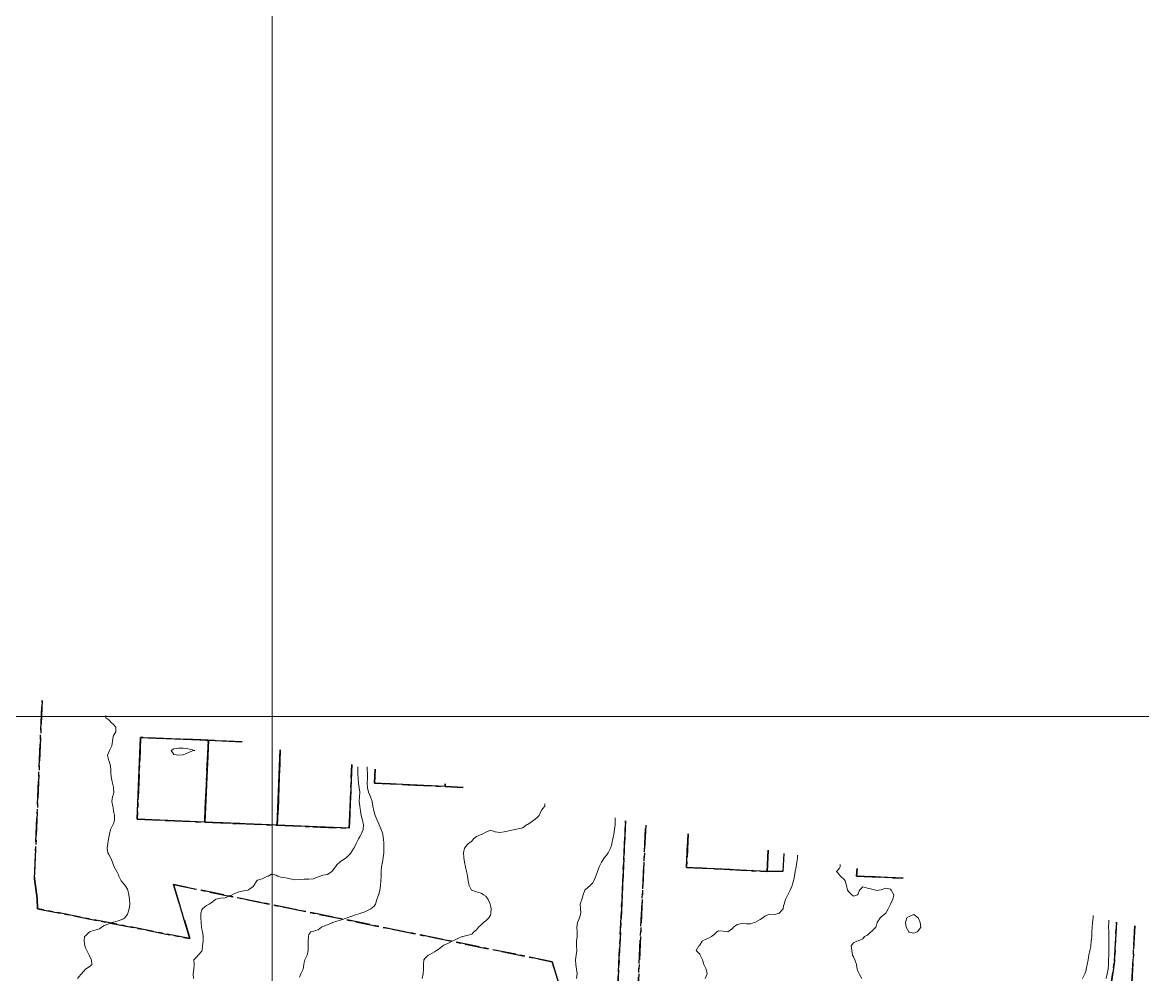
# Model space of a CAD drawing. Header units: centimetres. Extents: x 0 to 642158, y -847 to 649707.
# Drawn here: x 617540 to 617660.3, y 621559.7 to 621662 of the extents above; entities that cross this region are included whole.
import ezdxf

# ---------------------------------------------------------------- set-up
doc = ezdxf.new("R2010")
doc.units = ezdxf.units.CM
doc.header["$MEASUREMENT"] = 0
doc.linetypes.add('CENTERX2', pattern=[4, 2.5, -0.5, 0.5, -0.5])
doc.layers.add('MEV_grille', color=254, linetype='Continuous', lineweight=9)
doc.layers.add('WAL_topographie 0.5', color=253, linetype='Continuous', lineweight=20)
doc.layers.add('SPW_batiments', color=7, linetype='Continuous')
doc.layers.add('SPW_parcellaire cadastral', color=7, linetype='CENTERX2', lineweight=25, true_color=0xff0542)

# ---------------------------------------------------------------- blocks, each defined once
blk = doc.blocks.new('*U114')
at = {"layer": 'MEV_grille', "transparency": 33554687}
blk.add_lwpolyline([(-1338.46, 0), (1338.46, 0)], dxfattribs=at)
blk = doc.blocks.new('*U115')
at = {"layer": 'MEV_grille', "color": 0, "linetype": 'ByBlock', "lineweight": -2, "transparency": 16777216}
blk.add_blockref('*U114', (0, -800), dxfattribs=at)
blk = doc.blocks.new('*U112')
at = {"layer": 'MEV_grille', "transparency": 33554687}
blk.add_lwpolyline([(0, 1825.48), (0, -1825.48)], dxfattribs=at)
blk = doc.blocks.new('*U113')
at = {"layer": 'MEV_grille', "color": 0, "linetype": 'ByBlock', "lineweight": -2, "transparency": 16777216}
blk.add_blockref('*U112', (2200, 0), dxfattribs=at)

msp = doc.modelspace()

# ---------------------------------------------------------------- linework, layer by layer
at = {"layer": 'SPW_batiments'}
for points in [[(617559.96, 621584.84), (617559.59, 621576.04), (617552.32, 621576.35), (617552.68, 621585.15), (617559.96, 621584.84)], [(617567.68, 621583.83), (617567.34, 621575.71), (617559.59, 621576.04), (617559.96, 621584.84), (617563.57, 621584.68)], [(617575.37, 621582.25), (617575.08, 621575.39), (617567.34, 621575.71), (617567.68, 621583.83)], [(617585.39, 621580.18), (617585.38, 621579.87), (617577.82, 621580.24), (617577.89, 621581.73)], [(617587.31, 621579.78), (617585.38, 621579.87), (617585.39, 621580.18)], [(617620.08, 621573.02), (617619.97, 621570.76), (617611.32, 621571.19), (617611.5, 621574.79)], [(617621.77, 621572.67), (617621.67, 621570.74), (617619.97, 621570.76), (617620.08, 621573.02)], [(617634.6, 621570.02), (617629.6, 621570.26), (617629.64, 621571.05)]]:
    msp.add_lwpolyline(points, dxfattribs=at)
at = {"layer": 'SPW_parcellaire cadastral'}
for points in [[(617604.78, 621576.18), (617603.83, 621555.97), (617603.25, 621554.9), (617602.08, 621554.49), (617598.66, 621555.15), (617596.9, 621561.05), (617556.2, 621569.33), (617557.98, 621563.53), (617541.58, 621566.75), (617541.55, 621567.86), (617541.26, 621569.95), (617542.09, 621589.12)], [(617542.09, 621589.12), (617541.26, 621569.95), (617541.55, 621567.86), (617541.58, 621566.75), (617557.98, 621563.53), (617556.2, 621569.33), (617596.9, 621561.05), (617598.66, 621555.15), (617602.08, 621554.49), (617603.25, 621554.9), (617603.83, 621555.97), (617604.78, 621576.18)], [(617563.58, 621584.68), (617559.96, 621584.84), (617552.68, 621585.15), (617552.32, 621576.35), (617555.58, 621576.21), (617559.59, 621576.04), (617563.19, 621575.89), (617567.34, 621575.71)], [(617559.59, 621576.04), (617555.58, 621576.21), (617552.32, 621576.35), (617552.68, 621585.15), (617559.96, 621584.84), (617559.62, 621577.56), (617559.59, 621576.04)], [(617567.34, 621575.71), (617563.19, 621575.89), (617559.59, 621576.04), (617559.62, 621577.56), (617559.96, 621584.84), (617563.58, 621584.68)], [(617567.34, 621575.71), (617567.43, 621577.19), (617567.68, 621583.83)], [(617567.68, 621583.83), (617567.43, 621577.19), (617567.34, 621575.71)], [(617567.34, 621575.71), (617571.18, 621575.55), (617575.08, 621575.39), (617575.14, 621576.82), (617575.37, 621582.25)], [(617575.37, 621582.25), (617575.14, 621576.82), (617575.08, 621575.39), (617571.18, 621575.55), (617567.34, 621575.71)], [(617577.89, 621581.73), (617577.82, 621580.24), (617581.4, 621580.06), (617585.38, 621579.87), (617587.32, 621579.78)], [(617585.39, 621580.18), (617585.38, 621579.87), (617581.4, 621580.06), (617577.82, 621580.24), (617577.89, 621581.73)], [(617587.32, 621579.78), (617585.38, 621579.87), (617585.39, 621580.18)], [(617606.94, 621575.73), (617606.05, 621556.88), (617606.07, 621554.87), (617606.8, 621553.6), (617614.34, 621551.98), (617612.55, 621557.87), (617627.38, 621554.87), (617629.44, 621548.8), (617631.42, 621548.07), (617633.87, 621546.7), (617635.27, 621545.47), (617636.58, 621543.93), (617637.39, 621543.56), (617638.78, 621543.76), (617645.38, 621547.02), (617651.4, 621550.72), (617654, 621552.95), (617655.61, 621555), (617656.77, 621557.42), (617657.31, 621561.1), (617657.51, 621565.29)], [(617657.51, 621565.29), (617657.31, 621561.1), (617656.77, 621557.42), (617655.61, 621555), (617654, 621552.95), (617651.4, 621550.72), (617645.38, 621547.02), (617638.78, 621543.76), (617637.39, 621543.56), (617636.58, 621543.93), (617635.27, 621545.47), (617633.87, 621546.7), (617631.42, 621548.07), (617629.44, 621548.8), (617627.38, 621554.87), (617612.55, 621557.87), (617614.34, 621551.98), (617606.8, 621553.6), (617606.07, 621554.87), (617606.05, 621556.88), (617606.94, 621575.73)], [(617611.5, 621574.79), (617611.32, 621571.19), (617620, 621570.74), (617620.1, 621573.02)], [(617620.1, 621573.02), (617620, 621570.74), (617611.32, 621571.19), (617611.5, 621574.79)], [(617629.64, 621571.05), (617629.6, 621570.26), (617633.44, 621570.08), (617634.61, 621570.02)], [(617634.61, 621570.02), (617633.44, 621570.08), (617629.6, 621570.26), (617629.64, 621571.05)], [(617659.48, 621564.89), (617659.18, 621558.82), (617658.4, 621555.76), (617656.85, 621553.02), (617654.84, 621550.82), (617649.45, 621546.81), (617642.95, 621543.69), (617640.26, 621542.07), (617639.09, 621538.74), (617639.58, 621536.41), (617639.18, 621529.07), (617639.77, 621526.34), (617628.55, 621528.66), (617630.95, 621532.1), (617631.39, 621533.56), (617631.46, 621535.62), (617630.83, 621537.68), (617629.34, 621539.68), (617627.82, 621540.7), (617544.19, 621557.9), (617542.4, 621557.48), (617541.59, 621556.73), (617540.88, 621554.94), (617540.14, 621546.79)], [(617725.51, 621508.57), (617639.77, 621526.34), (617639.18, 621529.07), (617639.58, 621536.41), (617639.09, 621538.74), (617640.26, 621542.07), (617642.95, 621543.69), (617649.45, 621546.81), (617654.84, 621550.82), (617656.85, 621553.02), (617658.4, 621555.76), (617659.18, 621558.82), (617659.48, 621564.89)]]:
    msp.add_lwpolyline(points, dxfattribs=at)
at = {"layer": 'WAL_topographie 0.5'}
for points in [[(617548.94, 621587.5), (617548.94, 621587.25), (617549.25, 621587.03), (617549.52, 621586.75), (617549.75, 621586.55), (617550.02, 621586.25), (617550, 621585.75), (617549.75, 621585.34), (617549.72, 621585.25), (617549.66, 621584.75), (617549.59, 621584.25), (617549.32, 621583.75), (617549.25, 621583.57), (617549.12, 621583.25), (617549.21, 621582.75), (617549.25, 621582.66), (617549.42, 621582.25), (617549.47, 621581.75), (617549.47, 621581.25), (617549.53, 621580.75), (617549.64, 621580.25), (617549.75, 621579.81), (617549.76, 621579.75), (617549.79, 621579.25), (617549.75, 621579.07), (617549.65, 621578.75), (617549.6, 621578.25), (617549.69, 621577.75), (617549.75, 621577.32), (617549.77, 621577.25), (617549.87, 621576.75), (617549.88, 621576.25), (617549.75, 621575.89), (617549.69, 621575.75), (617549.43, 621575.25), (617549.32, 621574.75), (617549.25, 621574.42), (617549.21, 621574.25), (617549.15, 621573.75), (617549.09, 621573.25), (617549.17, 621572.75), (617549.25, 621572.58), (617549.44, 621572.25), (617549.64, 621571.75), (617549.75, 621571.42), (617549.83, 621571.25), (617550.12, 621570.75), (617550.25, 621570.46), (617550.35, 621570.25), (617550.57, 621569.75), (617550.75, 621569.54), (617551.01, 621569.25), (617551.25, 621568.86), (617551.31, 621568.75), (617551.41, 621568.25), (617551.48, 621567.75), (617551.51, 621567.25), (617551.46, 621566.75), (617551.31, 621566.25), (617551.25, 621566.16), (617550.97, 621565.75), (617550.75, 621565.64), (617550.25, 621565.45), (617549.75, 621565.3), (617549.59, 621565.25), (617549.25, 621565.13), (617548.75, 621564.94), (617548.48, 621564.75), (617548.25, 621564.6), (617547.75, 621564.45), (617547.25, 621564.3), (617547.17, 621564.25), (617546.75, 621563.85), (617546.65, 621563.75), (617546.62, 621563.25), (617546.67, 621562.75), (617546.75, 621562.56), (617546.88, 621562.25), (617547.13, 621561.75), (617547.25, 621561.51), (617547.4, 621561.25), (617547.42, 621560.75), (617547.25, 621560.56), (617546.75, 621560.25), (617546.75, 621560.25), (617546.33, 621559.75), (617546.25, 621559.67), (617545.91, 621559.25)], [(617556.75, 621583.25), (617556.75, 621583.25), (617556.75, 621583.25), (617556.25, 621583.31), (617555.94, 621583.75), (617556.25, 621583.92), (617556.75, 621584), (617557.25, 621584.01), (617557.75, 621583.92), (617558.25, 621583.8), (617558.5, 621583.75), (617558.25, 621583.71), (617557.75, 621583.5), (617557.25, 621583.29), (617556.75, 621583.25)], [(617576.02, 621582), (617576.02, 621581.75), (617576, 621581.25), (617576.03, 621580.75), (617576.09, 621580.25), (617576.17, 621579.75), (617576.23, 621579.25), (617576.2, 621578.75), (617576.16, 621578.25), (617576.21, 621577.75), (617576.25, 621577.48), (617576.29, 621577.25), (617576.38, 621576.75), (617576.51, 621576.25), (617576.63, 621575.75), (617576.6, 621575.25), (617576.38, 621574.75), (617576.25, 621574.53), (617576.09, 621574.25), (617575.83, 621573.75), (617575.75, 621573.59), (617575.57, 621573.25), (617575.27, 621572.75), (617575.25, 621572.72), (617574.8, 621572.25), (617574.75, 621572.2), (617574.25, 621571.88), (617574.06, 621571.75), (617573.75, 621571.45), (617573.6, 621571.25), (617573.25, 621570.78), (617573.22, 621570.75), (617572.75, 621570.42), (617572.25, 621570.36), (617571.98, 621570.25), (617571.75, 621570.16), (617571.25, 621569.94), (617570.75, 621569.91), (617570.25, 621569.92), (617569.75, 621569.88), (617569.25, 621569.86), (617568.75, 621569.95), (617568.25, 621570.06), (617567.75, 621570.15), (617567.42, 621570.25), (617567.25, 621570.34), (617566.75, 621570.44), (617566.39, 621570.25), (617566.25, 621570.2), (617565.75, 621569.95), (617565.25, 621569.8), (617565.16, 621569.75), (617564.84, 621569.25), (617564.75, 621569.15), (617564.25, 621568.76), (617564.21, 621568.75), (617563.75, 621568.66), (617563.25, 621568.56), (617562.75, 621568.37), (617562.52, 621568.25), (617562.25, 621568.12), (617561.75, 621567.93), (617561.25, 621567.88), (617560.75, 621567.77), (617560.72, 621567.75), (617560.25, 621567.39), (617560.03, 621567.25), (617559.75, 621567.08), (617559.33, 621566.75), (617559.25, 621566.61), (617559.13, 621566.25), (617559.16, 621565.75), (617559.18, 621565.25), (617559.2, 621564.75), (617559.25, 621564.54), (617559.31, 621564.25), (617559.41, 621563.75), (617559.4, 621563.25), (617559.33, 621562.75), (617559.28, 621562.25), (617559.25, 621562.2), (617558.86, 621561.75), (617558.75, 621561.63), (617558.39, 621561.25), (617558.43, 621560.75), (617558.38, 621560.25), (617558.31, 621559.75), (617558.37, 621559.25)], [(617577.02, 621582), (617577.02, 621581.75), (617577.05, 621581.25), (617577.06, 621580.75), (617577.03, 621580.25), (617577.06, 621579.75), (617577.17, 621579.25), (617577.25, 621579.03), (617577.39, 621578.75), (617577.55, 621578.25), (617577.62, 621577.75), (617577.72, 621577.25), (617577.75, 621577.16), (617577.89, 621576.75), (617578.09, 621576.25), (617578.25, 621575.85), (617578.3, 621575.75), (617578.52, 621575.25), (617578.68, 621574.75), (617578.75, 621574.37), (617578.78, 621574.25), (617578.81, 621573.75), (617578.82, 621573.25), (617578.8, 621572.75), (617578.75, 621572.25), (617578.75, 621572.25), (617578.65, 621571.75), (617578.55, 621571.25), (617578.51, 621570.75), (617578.51, 621570.25), (617578.48, 621569.75), (617578.43, 621569.25), (617578.38, 621568.75), (617578.25, 621568.28), (617578.24, 621568.25), (617578.04, 621567.75), (617577.91, 621567.25), (617577.75, 621567.02), (617577.41, 621566.75), (617577.25, 621566.66), (617576.75, 621566.4), (617576.35, 621566.25), (617576.25, 621566.22), (617575.75, 621566.08), (617575.25, 621565.91), (617574.85, 621565.75), (617574.75, 621565.72), (617574.25, 621565.54), (617573.75, 621565.42), (617573.29, 621565.25), (617573.25, 621565.22), (617572.75, 621565.02), (617572.25, 621564.84), (617572.12, 621564.75), (617571.75, 621564.47), (617571.25, 621564.32), (617570.96, 621564.25), (617570.75, 621563.97), (617570.71, 621563.75), (617570.69, 621563.25), (617570.68, 621562.75), (617570.68, 621562.25), (617570.56, 621561.75), (617570.32, 621561.25), (617570.25, 621560.97), (617570.21, 621560.75), (617570.13, 621560.25), (617569.88, 621559.75), (617569.75, 621559.38)], [(617596.11, 621578), (617596.11, 621577.75), (617595.75, 621577.34), (617595.7, 621577.25), (617595.48, 621576.75), (617595.25, 621576.5), (617594.92, 621576.25), (617594.75, 621576.13), (617594.25, 621575.8), (617594.14, 621575.75), (617593.75, 621575.43), (617593.25, 621575.32), (617592.89, 621575.25), (617592.75, 621575.23), (617592.25, 621575.1), (617591.75, 621575.02), (617591.25, 621574.95), (617590.75, 621575.01), (617590.25, 621575.17), (617589.75, 621574.97), (617589.37, 621574.75), (617589.25, 621574.71), (617588.75, 621574.52), (617588.45, 621574.25), (617588.25, 621573.99), (617587.9, 621573.75), (617587.75, 621573.61), (617587.46, 621573.25), (617587.36, 621572.75), (617587.41, 621572.25), (617587.48, 621571.75), (617587.57, 621571.25), (617587.68, 621570.75), (617587.75, 621570.45), (617587.79, 621570.25), (617587.88, 621569.75), (617587.97, 621569.25), (617588.24, 621568.75), (617588.25, 621568.74), (617588.75, 621568.55), (617589.25, 621568.41), (617589.51, 621568.25), (617589.75, 621568.1), (617590, 621567.75), (617590.22, 621567.25), (617590.25, 621567.09), (617590.32, 621566.75), (617590.31, 621566.25), (617590.25, 621566.04), (617590.07, 621565.75), (617589.75, 621565.46), (617589.5, 621565.25), (617589.25, 621565.03), (617588.99, 621564.75), (617588.75, 621564.48), (617588.49, 621564.25), (617588.25, 621564.01), (617587.75, 621563.87), (617587.25, 621563.76), (617587.23, 621563.75), (617586.75, 621563.55), (617586.25, 621563.29), (617586.14, 621563.25), (617585.75, 621563.04), (617585.25, 621562.83), (617585.13, 621562.75), (617584.75, 621562.44), (617584.45, 621562.25), (617584.25, 621562.13), (617583.75, 621561.84), (617583.57, 621561.75), (617583.25, 621561.42), (617583.12, 621561.25), (617583.05, 621560.75), (617583.05, 621560.25), (617583.02, 621559.75), (617582.93, 621559.25)], [(617603.65, 621576.5), (617603.65, 621576.25), (617603.64, 621575.75), (617603.59, 621575.25), (617603.51, 621574.75), (617603.42, 621574.25), (617603.3, 621573.75), (617603.25, 621573.53), (617603.14, 621573.25), (617602.89, 621572.75), (617602.75, 621572.55), (617602.51, 621572.25), (617602.25, 621571.87), (617602.18, 621571.75), (617601.93, 621571.25), (617601.75, 621570.75), (617601.75, 621570.75), (617601.57, 621570.25), (617601.38, 621569.75), (617601.25, 621569.51), (617600.96, 621569.25), (617600.75, 621569.05), (617600.4, 621568.75), (617600.25, 621568.33), (617600.22, 621568.25), (617600.06, 621567.75), (617599.9, 621567.25), (617599.95, 621566.75), (617599.98, 621566.25), (617599.82, 621565.75), (617599.75, 621565.58), (617599.6, 621565.25), (617599.53, 621564.75), (617599.58, 621564.25), (617599.59, 621563.75), (617599.5, 621563.25), (617599.49, 621562.75), (617599.53, 621562.25), (617599.46, 621561.75), (617599.4, 621561.25), (617599.42, 621560.75), (617599.51, 621560.25), (617599.57, 621559.75), (617599.49, 621559.25)], [(617623.26, 621572.5), (617623.26, 621572.25), (617623.25, 621572.16), (617623.18, 621571.75), (617623.1, 621571.25), (617623.01, 621570.75), (617622.91, 621570.25), (617622.8, 621569.75), (617622.75, 621569.54), (617622.66, 621569.25), (617622.47, 621568.75), (617622.25, 621568.3), (617622.22, 621568.25), (617621.94, 621567.75), (617621.81, 621567.25), (617621.75, 621567.04), (617621.69, 621566.75), (617621.29, 621566.25), (617621.25, 621566.22), (617620.75, 621566.11), (617620.25, 621566.15), (617619.75, 621565.95), (617619.51, 621565.75), (617619.25, 621565.57), (617618.75, 621565.29), (617618.58, 621565.25), (617618.25, 621565.13), (617617.75, 621565.11), (617617.25, 621565.17), (617616.75, 621565.04), (617616.38, 621564.75), (617616.25, 621564.62), (617615.75, 621564.28), (617615.25, 621564.34), (617614.75, 621564.36), (617614.58, 621564.25), (617614.25, 621563.95), (617613.99, 621563.75), (617613.75, 621563.61), (617613.25, 621563.42), (617613, 621563.25), (617612.75, 621562.82), (617612.66, 621562.75), (617612.35, 621562.25), (617612.75, 621561.85), (617612.78, 621561.75), (617613.03, 621561.25), (617613.19, 621560.75), (617613.25, 621560.6), (617613.44, 621560.25), (617613.55, 621559.75), (617613.33, 621559.25)], [(617627.83, 621571.5), (617627.83, 621571.25), (617627.75, 621571.12), (617627.43, 621570.75), (617627.75, 621570.4), (617627.85, 621570.25), (617628.25, 621569.88), (617628.35, 621569.75), (617628.52, 621569.25), (617628.63, 621568.75), (617628.75, 621568.56), (617629.07, 621568.25), (617629.25, 621568.09), (617629.69, 621568.25), (617629.75, 621568.34), (617629.91, 621568.75), (617630.25, 621569.09), (617630.75, 621568.97), (617631.25, 621568.84), (617631.66, 621568.75), (617631.75, 621568.71), (617631.95, 621568.75), (617632.25, 621568.79), (617632.75, 621568.95), (617633.25, 621568.83), (617633.32, 621568.75), (617633.58, 621568.25), (617633.48, 621567.75), (617633.25, 621567.28), (617633.23, 621567.25), (617633, 621566.75), (617632.75, 621566.27), (617632.74, 621566.25), (617632.25, 621565.88), (617632.11, 621565.75), (617631.82, 621565.25), (617631.75, 621564.97), (617631.68, 621564.75), (617631.25, 621564.35), (617631.12, 621564.25), (617630.75, 621563.92), (617630.46, 621563.75), (617630.25, 621563.52), (617629.75, 621563.29), (617629.61, 621563.25), (617629.25, 621563.08), (617629.01, 621562.75), (617629.07, 621562.25), (617629.17, 621561.75), (617629.25, 621561.59), (617629.4, 621561.25), (617629.6, 621560.75), (617629.66, 621560.25), (617629.75, 621559.98), (617629.86, 621559.75), (617630.16, 621559.25)], [(617636.1, 621564.25), (617635.75, 621564.11), (617635.25, 621564.21), (617635.19, 621564.25), (617634.91, 621564.75), (617634.84, 621565.25), (617635, 621565.75), (617635.25, 621565.92), (617635.75, 621566.11), (617636.22, 621565.75), (617636.25, 621565.71), (617636.44, 621565.25), (617636.51, 621564.75), (617636.25, 621564.4), (617636.1, 621564.25)], [(617655.02, 621566), (617655.02, 621565.75), (617654.95, 621565.25), (617654.89, 621564.75), (617654.87, 621564.25), (617654.86, 621563.75), (617654.81, 621563.25), (617654.76, 621562.75), (617654.75, 621562.7), (617654.67, 621562.25), (617654.55, 621561.75), (617654.46, 621561.25), (617654.38, 621560.75), (617654.27, 621560.25), (617654.25, 621560.15), (617654.1, 621559.75), (617653.87, 621559.25)], [(617656.68, 621565.5), (617656.68, 621565.25), (617656.67, 621564.75), (617656.69, 621564.25), (617656.71, 621563.75), (617656.71, 621563.25), (617656.7, 621562.75), (617656.69, 621562.25), (617656.68, 621561.75), (617656.67, 621561.25), (617656.65, 621560.75), (617656.63, 621560.25), (617656.53, 621559.75), (617656.41, 621559.25)]]:
    msp.add_lwpolyline(points, dxfattribs=at)

# ---------------------------------------------------------------- block references
at = {"layer": 'MEV_grille', "transparency": 33554687}
for name, p in [('*U113', (615366.81, 620593.64)), ('*U115', (616669.48, 622387.38))]:
    msp.add_blockref(name, p, dxfattribs=at)

doc.saveas('drawing.dxf')
